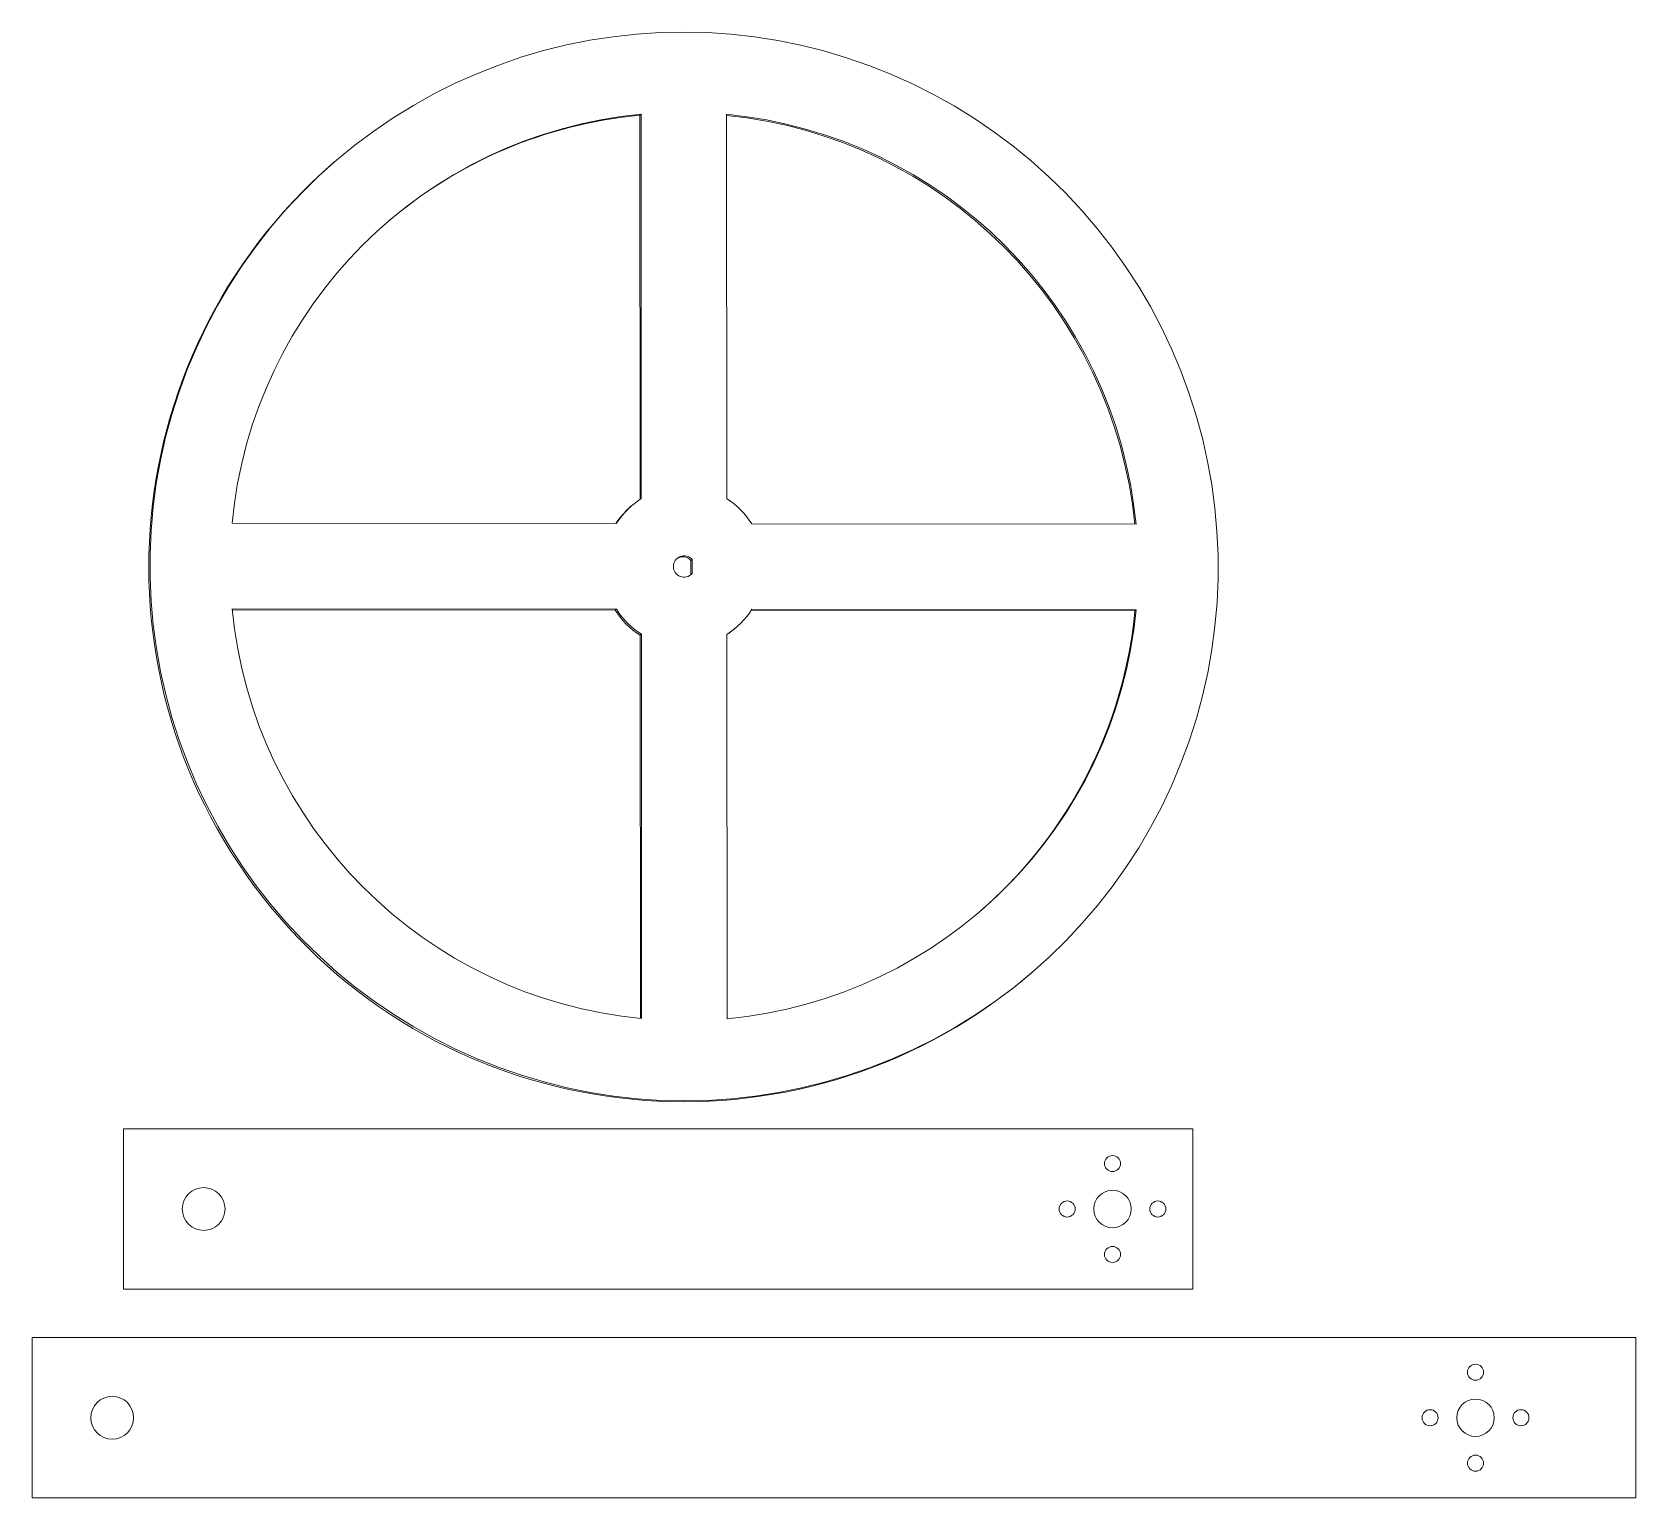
# Model space of a CAD drawing. Header units: millimetres. Extents: x 90 to 390, y 142 to 416.
import ezdxf

# ---------------------------------------------------------------- set-up
doc = ezdxf.new("R2010")
doc.units = ezdxf.units.MM

msp = doc.modelspace()

# ---------------------------------------------------------------- linework, layer by layer
at = {"color": 7, "linetype": 'Continuous', "lineweight": 15}
for p, q in [((203.21, 400.66), (203.43, 400.85)), ((203.21, 400.66), (203.25, 328.83)), ((203.43, 400.85), (203.47, 328.97)), ((219.41, 400.83), (219.45, 328.95)), ((145.98, 391.86), (145.77, 391.67)), ((201.65, 327.62), (201.43, 327.43)), ((198.79, 324.29), (126.92, 324.37)), ((296.01, 324.18), (224.14, 324.26)), ((212.75, 317.41), (212.97, 317.6)), ((212.75, 314.77), (212.75, 317.41)), ((212.97, 314.96), (212.97, 317.6)), ((212.67, 314.68), (212.75, 314.77)), ((212.75, 314.77), (212.97, 314.96)), ((198.8, 308.3), (126.93, 308.38)), ((198.58, 308.11), (126.95, 308.19)), ((198.58, 308.11), (198.8, 308.3)), ((295.8, 308.01), (224.03, 308.08)), ((296.02, 308.19), (224.15, 308.27)), ((295.8, 308.01), (296.02, 308.19)), ((203.27, 303.42), (203.48, 303.61)), ((203.27, 303.42), (203.31, 231.75)), ((203.48, 303.61), (203.52, 231.73)), ((219.47, 303.59), (219.51, 231.71)), ((221.07, 304.76), (221.29, 304.94)), ((276.74, 240.52), (276.96, 240.71)), ((106.61, 211.13), (306.61, 211.13)), ((106.61, 181.13), (106.61, 211.13)), ((306.61, 211.13), (306.61, 181.13)), ((306.61, 181.13), (106.61, 181.13)), ((389.51, 172.1), (89.51, 172.1)), ((89.51, 172.1), (89.51, 142.1)), ((389.51, 142.1), (389.51, 172.1)), ((89.51, 142.1), (389.51, 142.1))]:
    msp.add_line(p, q, dxfattribs=at)
at = {"color": 7, "linetype": 'Continuous', "lineweight": 15, "flags": 128}
msp.add_lwpolyline([(211.41, 416.21), (215.83, 416.11), (220.24, 415.81), (224.64, 415.32), (229.01, 414.63), (233.34, 413.75), (237.63, 412.68), (241.87, 411.42), (246.05, 409.98), (250.16, 408.35), (254.2, 406.54), (258.15, 404.55), (262.01, 402.4), (265.77, 400.07), (269.43, 397.58), (272.97, 394.93), (276.39, 392.13), (279.69, 389.17), (282.85, 386.08), (285.87, 382.85), (288.75, 379.48), (291.47, 376), (294.04, 372.4), (296.45, 368.68), (298.69, 364.87), (300.76, 360.96), (302.65, 356.96), (304.37, 352.88), (305.91, 348.74), (307.26, 344.52), (308.42, 340.26), (309.39, 335.94), (310.17, 331.59), (310.76, 327.2), (311.15, 322.8), (311.35, 318.38), (311.35, 313.96), (311.16, 309.54), (310.77, 305.14), (310.19, 300.76), (309.41, 296.41), (308.44, 292.1), (307.29, 287.83), (305.94, 283.62), (304.41, 279.48), (302.7, 275.4), (300.81, 271.41), (298.74, 267.5), (296.51, 263.69), (294.11, 259.99), (291.54, 256.39), (288.82, 252.91), (285.95, 249.55), (282.93, 246.33), (279.77, 243.24), (276.48, 240.3), (273.06, 237.5), (269.52, 234.86), (265.87, 232.37), (262.11, 230.06), (258.25, 227.91), (254.3, 225.93), (250.26, 224.13), (246.15, 222.51), (241.97, 221.07), (237.73, 219.82), (233.45, 218.76), (229.11, 217.89), (224.75, 217.22), (220.35, 216.73), (215.94, 216.44), (211.52, 216.35), (207.1, 216.45), (202.69, 216.75), (198.3, 217.24), (193.93, 217.93), (189.6, 218.81), (185.31, 219.88), (181.07, 221.14), (176.89, 222.58), (172.78, 224.21), (168.74, 226.02), (164.79, 228.01), (160.93, 230.17), (157.16, 232.49), (153.51, 234.98), (149.97, 237.63), (146.54, 240.44), (143.25, 243.39), (140.09, 246.48), (137.06, 249.72), (134.19, 253.08), (131.46, 256.56), (128.89, 260.17), (126.49, 263.88), (124.25, 267.69), (122.18, 271.6), (120.28, 275.6), (118.57, 279.68), (117.03, 283.83), (115.68, 288.04), (114.52, 292.31), (113.55, 296.62), (112.77, 300.97), (112.18, 305.36), (111.79, 309.76), (111.59, 314.18), (111.59, 318.6), (111.78, 323.02), (112.17, 327.42), (112.75, 331.8), (113.53, 336.15), (114.49, 340.47), (115.65, 344.73), (117, 348.94), (118.53, 353.09), (120.24, 357.16), (122.13, 361.15), (124.19, 365.06), (126.43, 368.87), (128.83, 372.58), (131.4, 376.17), (134.12, 379.65), (136.99, 383.01), (140.01, 386.23), (143.17, 389.32), (146.46, 392.27), (149.88, 395.06), (153.42, 397.7), (157.07, 400.19), (160.83, 402.51), (164.69, 404.66), (168.64, 406.63), (172.68, 408.43), (176.79, 410.05), (180.96, 411.49), (185.2, 412.74), (189.49, 413.8), (193.82, 414.67), (198.19, 415.35), (202.58, 415.83), (206.99, 416.12), (211.41, 416.21)], dxfattribs=at)
at = {"color": 7, "linetype": 'Continuous', "lineweight": 15}
for centre, radius in [((291.61, 204.63), 1.5), ((121.61, 196.13), 4), ((291.61, 196.13), 3.5), ((283.13, 196.13), 1.5), ((300.09, 196.13), 1.5), ((291.61, 187.63), 1.5), ((359.51, 165.6), 1.5), ((104.51, 157.1), 4), ((359.51, 157.1), 3.5), ((351.01, 157.1), 1.5), ((368.01, 157.1), 1.5), ((359.51, 148.6), 1.5)]:
    msp.add_circle(centre, radius, dxfattribs=at)
for centre, radius, start, end in [((211.31, 316.46), 84.76, 95.3347, 174.648), ((211.09, 316.27), 84.77, 95.3346, 130.8083), ((211.29, 316.12), 85.1, 5.4357, 84.5202), ((211.07, 315.93), 85.1, 5.563, 84.3733), ((211.35, 316.18), 100, 130.9852, 310.8341), ((211.22, 316.13), 14.95, 130.9101, 146.925), ((211.44, 316.32), 14.95, 122.2017, 147.781), ((211.43, 316.25), 15.02, 32.2295, 57.7264), ((211.47, 316.28), 2, 41.4507, 318.6122), ((211.25, 316.09), 2, 41.3438, 126.7446), ((211.65, 316.44), 85.1, 185.4357, 264.5202), ((211.29, 316.12), 15.02, 212.2295, 237.7264), ((211.51, 316.31), 15.02, 212.2295, 237.7264), ((211.5, 316.24), 14.95, 302.2017, 327.781), ((211.63, 316.1), 84.76, 275.3347, 354.648), ((211.38, 315.92), 84.79, 311.0142, 354.6419), ((211.28, 316.06), 14.95, 303.1891, 310.9096)]:
    msp.add_arc(centre, radius, start, end, dxfattribs=at)

doc.saveas('drawing.dxf')
